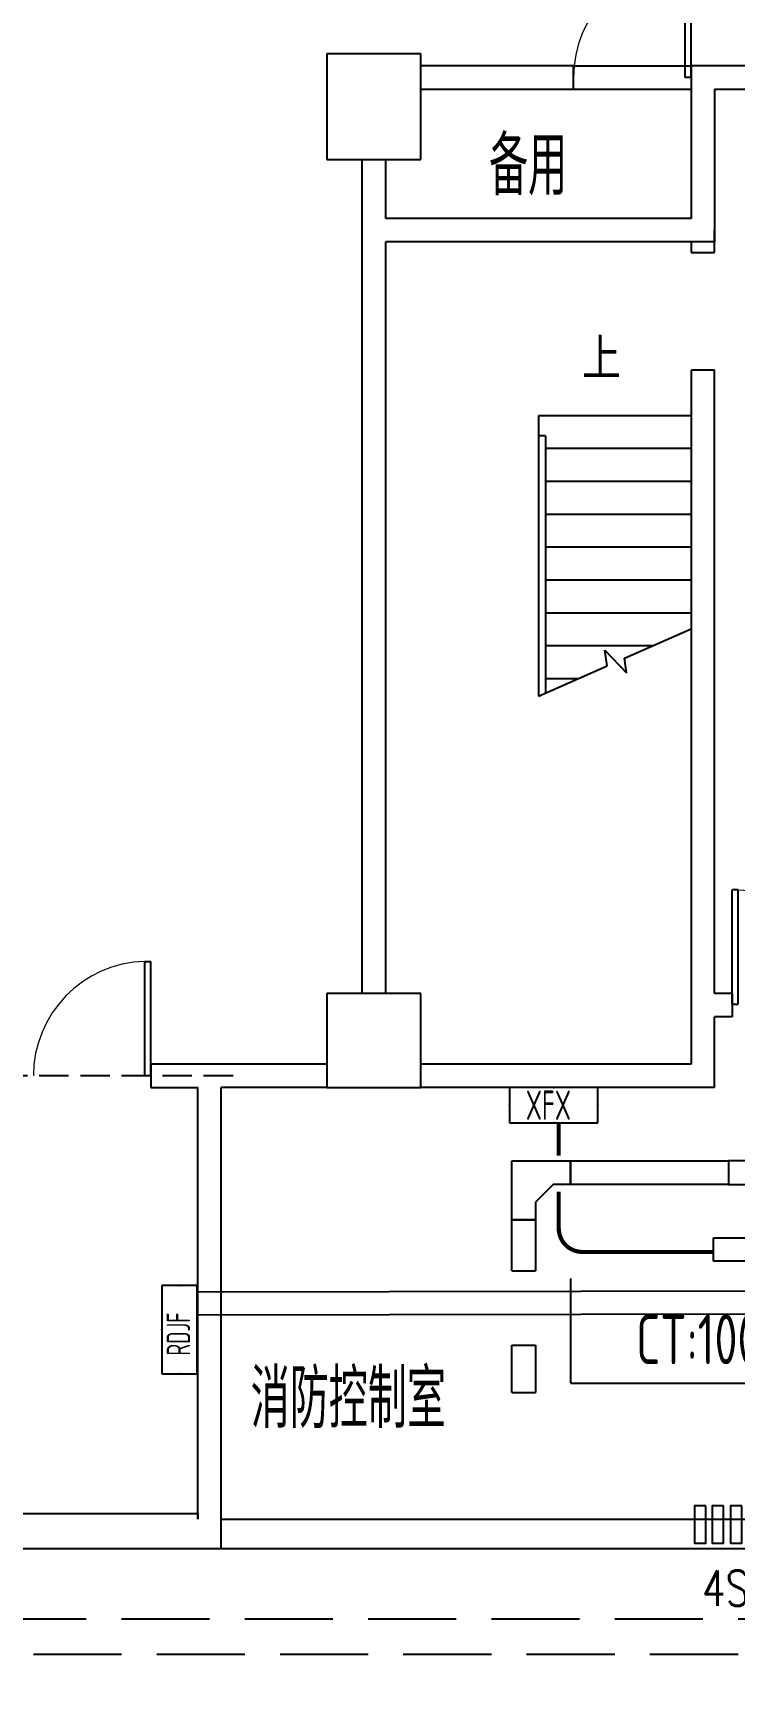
# Model space of a CAD drawing. Extents: x 2166032 to 5302137, y 581493 to 2416206.
# Drawn here: x 2724151 to 2730123, y 1191322 to 1205533 of the extents above; entities that cross this region are included whole.
import ezdxf

# ---------------------------------------------------------------- set-up
doc = ezdxf.new("R2010")
doc.units = 0
doc.header["$LTSCALE"] = 1000
doc.header["$MEASUREMENT"] = 0
doc.linetypes.add('DASH', pattern=[0.35, 0.25, -0.1])
for name, color, linetype in [('CABLETRAY', 4, 'Continuous'), ('COLUMN', 2, 'Continuous'), ('DIM_SYMB', 3, 'Continuous'), ('EQUIP-箱柜', 3, 'Continuous'), ('PUB_TEXT', 7, 'Continuous'), ('STAIR', 8, 'Continuous'), ('TEL_LEAD', 3, 'Continuous'), ('TEL_TEXT', 7, 'Continuous'), ('WALL', 8, 'Continuous'), ('WINDOW', 8, 'Continuous'), ('WIRE-照明', 1, 'Continuous'), ('地沟', 8, 'Continuous')]:
    doc.layers.add(name, color=color, linetype=linetype)
doc.styles.add('_TCH_DIM', font='tssdeng.shx', dxfattribs={"bigfont": 'tssdchn.shx'})
doc.styles.add('_TCH_LABEL', font='!tssdeng.shx', dxfattribs={"bigfont": '!tssdchn.shx'})
doc.styles.add('_TEL_DIM', font='@tssdeng.shx', dxfattribs={"width": 0.8, "height": 3.5, "bigfont": '!tssdchn.shx'})
doc.styles.add('HZDX', font='ROMANS', dxfattribs={"bigfont": 'HZDX'})
doc.styles.add('TSSD_REIN', font='tssdeng.shx', dxfattribs={"width": 0.7, "bigfont": 'tssdchn.shx'})

# ---------------------------------------------------------------- blocks, each defined once
blk = doc.blocks.new('$DorLib2D$00000001')
for p, q in [((0.45, 0.9750000000000001), (0.5000000000000002, 0.9750000000000001)), ((0.45, 0), (0.45, 0.9750000000000001)), ((0.5, 0), (0.5, 0.9750000000000001)), ((0.5, 0), (0.45, 0))]:
    blk.add_line(p, q)
at = {"lineweight": 13}
blk.add_arc((0.475, 0), 0.975, 91.4692835813538, 180, dxfattribs=at)
blk = doc.blocks.new('$equip$00001413')
for p, q in [((0.75, 0.5999999999985448), (-0.75, 0.5999999999985448)), ((-0.75, 0.5999999999985448), (-0.75, 0)), ((0.75, 0), (0.75, 0.5999999999985448)), ((-0.75, 0), (0.75, 0))]:
    blk.add_line(p, q)
for p in [(0, 0.5999999999985448), (-0.75, 0.2999999999992724), (0.75, 0.2999999999992724), (0, 0)]:
    blk.add_point(p)
at = {"style": '_TCH_LABEL', "flags": 9}
blk.add_attdef('A', (0, 0), '', height=2e-05, dxfattribs=at)

msp = doc.modelspace()

# ---------------------------------------------------------------- linework, layer by layer
at = {"color": 4}
for p, q in [((2728226.493692652, 1194997.503570205), (2728426.493692652, 1194997.503570205)), ((2728226.493692652, 1193962.059215291), (2728426.493692652, 1193962.059215291))]:
    msp.add_line(p, q, dxfattribs=at)
for q in [(2728728.780832398, 1194933.976127175), (2731195.622402864, 1194042.502936746)]:
    msp.add_line((2728728.780832398, 1194042.502936746), q)
for points in [[(2729876.457511726, 1192998.066688087), (2729781.493848726, 1192998.066688087), (2729781.493848726, 1192680.888968417), (2729876.457511726, 1192680.888968417)], [(2730026.52367354, 1192997.893522801), (2729931.56001054, 1192997.893522801), (2729931.56001054, 1192680.715803131), (2730026.52367354, 1192680.715803131)], [(2730183.382542624, 1192997.893522801), (2730088.418879624, 1192997.893522801), (2730088.418879624, 1192680.715803131), (2730183.382542624, 1192680.715803131)]]:
    msp.add_lwpolyline(points, close=True)
msp.add_circle((2604640.48677554, 1020101.348548786), 438608.5182829647)
at = {"layer": 'CABLETRAY'}
for p, q in [((2728226.493692652, 1195433.507287574), (2728226.493692652, 1195933.507287574)), ((2728226.493692652, 1195933.507287574), (2728726.493692652, 1195933.507287574)), ((2728726.493692652, 1195733.507287574), (2728726.493692652, 1195933.507287574)), ((2728726.493692652, 1195933.507287574), (2730070.993692652, 1195933.507287574)), ((2728726.493692652, 1195933.507287574), (2728726.493692652, 1195733.507287574)), ((2730070.993692652, 1195933.507287574), (2730070.993692652, 1195733.507287574)), ((2730220.993692652, 1195933.507287574), (2730070.993692652, 1195933.507287574)), ((2730070.993692652, 1195933.507287574), (2730070.993692652, 1195733.507287574)), ((2728576.493692652, 1195733.507287574), (2728426.493692652, 1195583.507287574)), ((2728726.493692652, 1195733.507287574), (2728576.493692652, 1195733.507287574)), ((2730070.993692652, 1195733.507287574), (2728726.493692652, 1195733.507287574)), ((2730070.993692652, 1195733.507287574), (2730570.993692652, 1195733.507287574)), ((2728426.493692652, 1195583.507287574), (2728426.493692652, 1195433.507287574)), ((2728226.493692652, 1194997.503570205), (2728226.493692652, 1195433.507287574)), ((2728226.493692652, 1195433.507287574), (2728426.493692652, 1195433.507287574)), ((2728426.493692652, 1195433.507287574), (2728226.493692652, 1195433.507287574)), ((2728426.493692652, 1195433.507287574), (2728426.493692652, 1194997.503570205)), ((2729943.685908264, 1195079.058971129), (2729943.685908264, 1195279.058971129)), ((2729943.685908264, 1195279.058971129), (2736569.585763251, 1195279.058971129)), ((2736569.585763251, 1195079.058971129), (2729943.685908264, 1195079.058971129)), ((2725551.335703216, 1194820.250914156), (2736564.915676935, 1194837.982834622)), ((2725551.657703829, 1194620.251173367), (2725551.335703216, 1194820.250914156)), ((2736565.237677548, 1194637.983093833), (2725551.657703829, 1194620.251173367)), ((2728226.493692652, 1193962.059215291), (2728226.493692652, 1194364.507287574)), ((2728226.493692652, 1194364.507287574), (2728426.493692652, 1194364.507287574)), ((2728426.493692652, 1194364.507287574), (2728426.493692652, 1193962.059215291))]:
    msp.add_line(p, q, dxfattribs=at)
at = {"layer": 'COLUMN'}
for p, q in [((2727451.496703115, 1205357.749518462), (2726651.493651357, 1205357.749518462)), ((2726651.493651357, 1205357.749518462), (2726651.493651357, 1204457.750281402)), ((2727451.496703115, 1204457.750281402), (2727451.496703115, 1205357.749518462)), ((2726651.493651357, 1204457.750281402), (2727451.496703115, 1204457.750281402)), ((2727451.499754873, 1197357.751044297), (2726651.496703501, 1197357.751044297)), ((2726651.496703501, 1197357.751044297), (2726651.496703501, 1196557.751044358)), ((2727451.499754873, 1196557.751044358), (2727451.499754873, 1197357.751044297)), ((2726651.496703501, 1196557.751044358), (2727451.499754873, 1196557.751044358))]:
    msp.add_line(p, q, dxfattribs=at)
at = {"layer": 'DIM_SYMB'}
msp.add_lwpolyline([(2729190.442874596, 1202827.871970529, 0, 0, 0), (2729190.442874593, 1201340.605979045, 80.00000000000001, 0, 0), (2729190.442874592, 1201040.605979045, 0, 0, 0)], format="xyseb", dxfattribs=at)
at = {"layer": 'STAIR'}
for p, q in [((2728451.496703525, 1202277.751044311), (2728451.496703603, 1202107.751041667)), ((2729751.496703525, 1202277.751044311), (2728451.496703525, 1202277.751044311)), ((2729751.496703525, 1202277.751044311), (2729751.496703479, 1200464.197041173)), ((2728451.496703603, 1202107.751041667), (2728451.496703485, 1201827.751041667)), ((2728451.496703525, 1202107.751044311), (2728451.49670353, 1199891.305047423)), ((2728511.496703525, 1202107.751044311), (2728451.496703525, 1202107.751044311)), ((2728511.496703525, 1202107.751044311), (2728511.49670353, 1199917.746216366)), ((2729751.496703525, 1201997.751044311), (2728511.496703561, 1201997.751044546)), ((2728451.496703485, 1201827.751041667), (2728451.49670358, 1199891.30504693)), ((2729751.496703525, 1201717.751044311), (2728511.496703562, 1201717.751044546)), ((2729751.496703525, 1201437.751044311), (2728511.496703562, 1201437.751044171)), ((2729751.496703525, 1201157.751044311), (2728511.496703563, 1201157.751044546)), ((2729751.496703525, 1200877.751044311), (2728511.496703564, 1200877.751044546)), ((2729751.496703525, 1200597.751044311), (2728511.496703565, 1200597.751044171)), ((2729183.705477095, 1200213.979312381), (2729751.496703525, 1200464.197041202)), ((2729419.183111844, 1200317.751044326), (2728511.496703565, 1200317.751044546)), ((2729037.549626865, 1200149.57045358), (2729016.937469068, 1200282.987615275)), ((2729016.937469068, 1200282.987615275), (2729203.045431978, 1200088.796810294)), ((2728451.496703525, 1199891.30504742), (2729037.549626865, 1200149.57045358)), ((2729203.045431978, 1200088.796810294), (2729183.705477095, 1200213.979312381)), ((2728783.810296252, 1200037.751044494), (2728511.496703566, 1200037.751044546))]:
    msp.add_line(p, q, dxfattribs=at)
at = {"layer": 'WALL'}
for p, q in [((2728751.496703492, 1205257.751044211), (2727451.496702997, 1205257.751044248)), ((2728751.496703492, 1205057.75104431), (2728751.496703492, 1205257.751044211)), ((2729851.49670351, 1205257.751044306), (2729751.496703491, 1205257.75104424)), ((2729751.496703491, 1205257.75104424), (2729751.496703491, 1205057.75104431)), ((2730451.496703674, 1205257.751044356), (2729851.496703511, 1205257.751044312)), ((2727451.496702997, 1205057.751044343), (2728751.496703492, 1205057.75104431)), ((2729751.496703815, 1205057.751044399), (2729751.496703815, 1203957.915996424)), ((2729951.496703722, 1205057.751044326), (2729951.496703722, 1203757.915837165)), ((2729951.496703722, 1205057.751044326), (2730451.496703673, 1205057.751044204)), ((2726951.49670351, 1203857.918144032), (2726951.4967034, 1204457.750281409)), ((2727151.496703273, 1203957.918064528), (2727151.496703674, 1204457.750281409)), ((2729751.496703815, 1203957.915996424), (2727151.496703273, 1203957.918064528)), ((2726951.49670352, 1197357.751044031), (2726951.49670351, 1203857.918144032)), ((2729951.496703507, 1203666.590421142), (2729951.49670351, 1203857.915916843)), ((2727151.496703558, 1197357.751044031), (2727151.496703516, 1203757.918064354)), ((2729951.496703722, 1203757.915837165), (2727151.496703516, 1203757.918064354)), ((2729751.496703515, 1203757.915996373), (2729751.49670352, 1203666.590421142)), ((2729751.49670352, 1203666.590421142), (2729951.496703507, 1203666.590421142)), ((2729951.496703507, 1202666.590421142), (2729751.49670352, 1202666.590421142)), ((2729751.49670352, 1202666.590421142), (2729751.496703515, 1196757.751044321)), ((2729951.496703512, 1197359.447891877), (2729951.496703507, 1202666.590421142)), ((2730101.698433386, 1197359.447891881), (2729951.496703512, 1197359.447891877)), ((2730101.698433386, 1197359.447891881), (2730101.698433386, 1197159.447891877)), ((2730101.698433386, 1197159.447891877), (2729951.496703512, 1197159.447891877)), ((2729951.496703512, 1196557.751044316), (2729951.496703512, 1197159.447891877)), ((2725651.49670351, 1196757.751044314), (2725151.496703491, 1196757.751044295)), ((2725151.496703491, 1196757.751044295), (2725151.496703491, 1196557.751044293)), ((2726651.49670364, 1196757.75104435), (2725651.49670351, 1196757.751044314)), ((2729751.496703515, 1196757.751044315), (2727451.499754873, 1196757.7510443)), ((2725151.496703491, 1196557.751044293), (2725551.496703526, 1196557.751044338)), ((2725551.496703525, 1192882.751044922), (2725551.496703526, 1196557.751044338)), ((2725751.496703526, 1192632.751044922), (2725751.496703526, 1196557.751044321)), ((2726651.496703641, 1196557.751044144), (2725751.496703526, 1196557.751044321)), ((2729951.496703512, 1196557.751044316), (2727451.499754873, 1196557.75104433)), ((2718745.788023634, 1192932.751044273), (2725551.49670351, 1192932.751044296)), ((2725551.49670351, 1192932.751044296), (2725551.49670351, 1192882.751044296)), ((2725751.4967035, 1192882.751044299), (2731251.496703514, 1192882.751044294)), ((2725548.522199261, 1192757.821865826), (2725548.578856484, 1192760.201469225)), ((2718645.788023598, 1192632.751044299), (2725551.49670351, 1192632.751044296)), ((2725551.49670351, 1192632.751044296), (2725751.496703526, 1192632.751044922)), ((2725651.49670351, 1192632.751044296), (2735451.49670351, 1192632.751044294))]:
    msp.add_line(p, q, dxfattribs=at)
at = {"layer": 'WINDOW'}
for p, q in [((2728751.496703528, 1205257.751044306), (2729751.496703528, 1205257.751044306)), ((2728751.496703528, 1205057.751044306), (2729751.496703528, 1205057.751044306))]:
    msp.add_line(p, q, dxfattribs=at)
at = {"layer": 'WINDOW', "linetype": 'DASH'}
msp.add_line((2725851.496703498, 1196657.751044314), (2719851.496703498, 1196657.751044314), dxfattribs=at)
at = {"layer": 'WIRE-照明', "color": 1, "linetype": 'Continuous', "const_width": 35}
msp.add_lwpolyline([(2728625.229852207, 1196257.751044318), (2728625.229852207, 1195979.057319615)], dxfattribs=at)
msp.add_lwpolyline([(2728625.229852207, 1195670.754065364), (2728625.229852207, 1195358.834913112, 0.4142135623730951), (2728825.229852207, 1195158.834913112), (2729943.685908264, 1195158.834913112)], format="xyb", dxfattribs=at)
at = {"layer": '地沟', "linetype": 'DASH', "ltscale": 3}
for p, q in [((2744551.496703491, 1192032.751044261), (2682751.496752251, 1192032.751044261)), ((2744851.49670349, 1191732.751044261), (2715151.496727871, 1191732.751044261))]:
    msp.add_line(p, q, dxfattribs=at)

# ---------------------------------------------------------------- block references
at = {"layer": 'EQUIP-箱柜', "xscale": 500, "yscale": 500, "zscale": 500}
msp.add_blockref('$equip$00001413', (2728582.088284299, 1196257.751044318), dxfattribs=at)
at = {"layer": 'EQUIP-箱柜', "xscale": 500, "yscale": 500, "zscale": 500, "rotation": 90}
msp.add_blockref('$equip$00001413', (2725546.497119322, 1194497.142009791), dxfattribs=at)
at = {"layer": 'WINDOW', "xscale": 1000, "yscale": 1000, "zscale": 1000}
msp.add_blockref('$DorLib2D$00000001', (2729251.496703528, 1205157.751044306), dxfattribs=at)
at = {"layer": 'WINDOW', "yscale": -1000}
for p, xscale, zscale, rotation in [((2730601.698433386, 1197267.755067024), 1000, 1000, 180), ((2724651.496703526, 1196657.751044314), -1000, -1000, 180.0000000000038)]:
    msp.add_blockref('$DorLib2D$00000001', p, dxfattribs=dict(at, xscale=xscale, zscale=zscale, rotation=rotation))

# ---------------------------------------------------------------- texts
at = {"color": 3, "ltscale": 500, "style": 'HZDX', "width": 0.78}
msp.add_text('4SC50,室外地坪下-0.8m', height=300, dxfattribs=at).set_placement((2729845.098071381, 1192146.650690142, -33.8688))
at = {"layer": 'PUB_TEXT', "style": 'TSSD_REIN', "width": 0.7}
for s, p in [('备用', (2728031.817659838, 1204155.158403535)), ('消防控制室', (2726001.929015191, 1193659.184015709))]:
    msp.add_text(s, height=500, dxfattribs=at).set_placement(p)
at = {"layer": 'PUB_TEXT', "style": '_TCH_DIM'}
msp.add_text('上', height=350, dxfattribs=at).set_placement((2728823.316554216, 1202587.681795402))
at = {"layer": 'TEL_LEAD', "color": 7, "style": '_TCH_DIM', "width": 0.7058823529411765}
msp.add_text('CT:100x50', height=425, dxfattribs=at).set_placement((2729283.937746204, 1194203.104627318))
at = {"layer": 'TEL_TEXT', "style": '_TEL_DIM', "width": 0.6400000000000001}
msp.add_text('XFX', height=250, dxfattribs=at).set_placement((2728344.551402851, 1196283.321667355))
msp.add_text('RDJF', height=200, rotation=90, dxfattribs=at).set_placement((2725486.493692561, 1194275.50731772))

doc.saveas('drawing.dxf')
